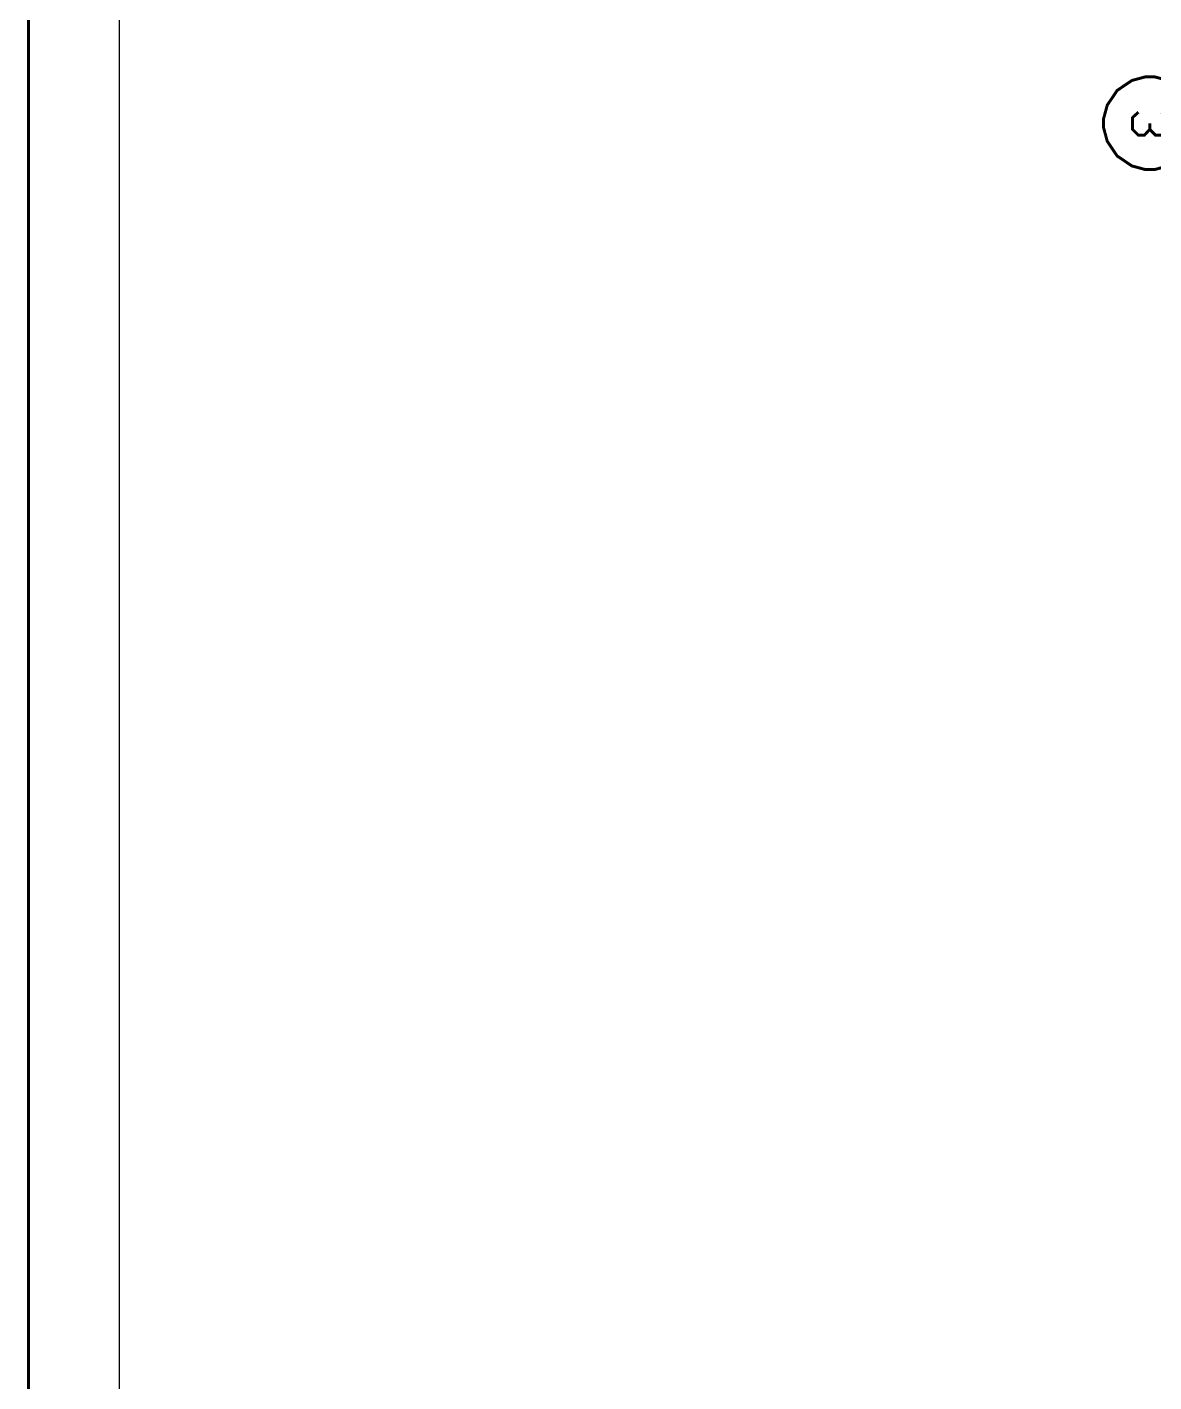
# Model space of a CAD drawing. Extents: x 0.2 to 11.6, y 0 to 16.4.
# Drawn here: x 0.178 to 4.004, y 4.643 to 9.242 of the extents above; entities that cross this region are included whole.
import ezdxf

# ---------------------------------------------------------------- set-up
doc = ezdxf.new("R2010")
doc.units = 0
doc.header["$MEASUREMENT"] = 0

msp = doc.modelspace()

# ---------------------------------------------------------------- linework, layer by layer
at = {"color": 0}
for points, const_width in [([(11.5517, 0.04834), (11.5517, 16.4), (0.183322, 16.4), (0.183322, 0.04834), (11.5517, 0.04834)], 0.01), ([(0.491644, 16.0917), (11.2433, 16.0917), (11.2433, 2.70665), (0.491644, 2.70665), (0.491644, 16.0917)], 0.005)]:
    msp.add_lwpolyline(points, close=True, dxfattribs=dict(at, const_width=const_width))
at = {"color": 0, "const_width": 0.01}
msp.add_lwpolyline([(4.05214, 9.06099), (4.00618, 9.07335), (3.99083, 9.07335), (3.97553, 9.07335), (3.92958, 9.06099), (3.8795, 9.02724), (3.84576, 8.97715), (3.83333, 8.93121), (3.83333, 8.91585), (3.83333, 8.90056), (3.84576, 8.85454), (3.8795, 8.80447), (3.92958, 8.77078), (3.97553, 8.75836), (3.99083, 8.75836), (3.99083, 8.75836), (4.00618, 8.75836), (4.05214, 8.77078)], dxfattribs=at)
at = {"color": 6, "const_width": 0.01}
for points in [[(3.99001, 8.89501), (3.97168, 8.875), (3.95167, 8.875), (3.93164, 8.89501), (3.93164, 8.935), (3.95167, 8.95335)], [(4.03, 8.95335), (4.05003, 8.935), (4.05003, 8.89501), (4.03, 8.875), (4.00999, 8.875), (3.99001, 8.89501), (3.99001, 8.91499)]]:
    msp.add_lwpolyline(points, dxfattribs=at)

doc.saveas('drawing.dxf')
